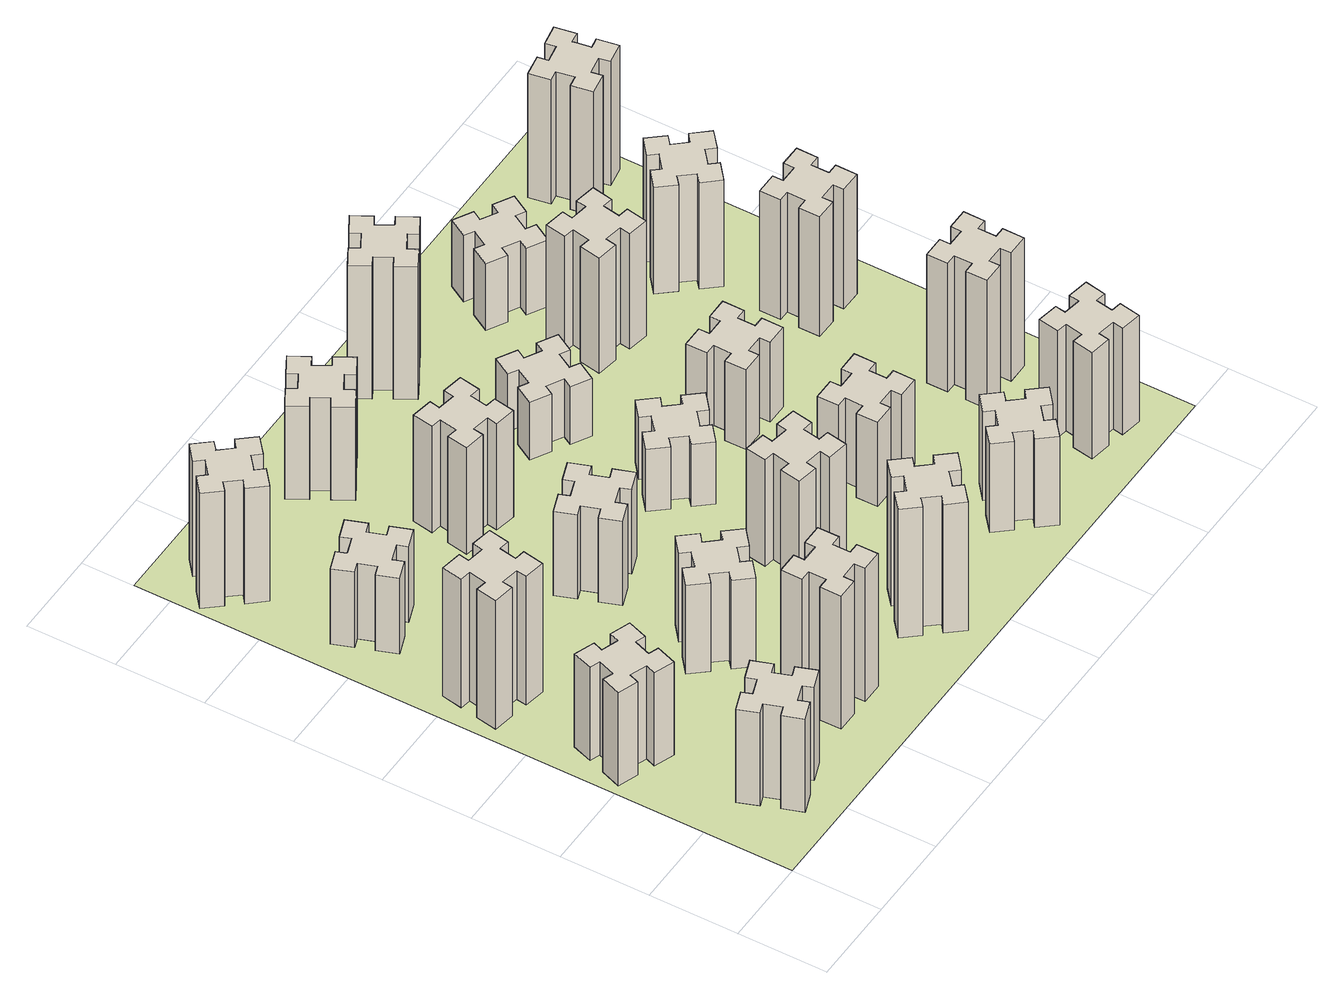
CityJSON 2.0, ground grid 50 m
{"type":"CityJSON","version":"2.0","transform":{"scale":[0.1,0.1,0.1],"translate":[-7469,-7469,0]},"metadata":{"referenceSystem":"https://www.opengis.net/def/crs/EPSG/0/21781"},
"CityObjects":{
"building1":{"type":"Building","attributes":{"class":"1000","function":"1000","usage":"1000","yearOfConstruction":2016,"roofType":"1000","measuredHeight":63,"storeysAboveGround":30,"storeysBelowGround":0},"geometry":[{"type":"Solid","lod":"1","boundaries":[[[[0,1,2,3,4,5,6,7,8,9,10,11,12,13,14,15,16,17,18,19]],[[17,16,20,21]],[[16,15,22,20]],[[15,14,23,22]],[[14,13,24,23]],[[13,12,25,24]],[[12,11,26,25]],[[11,10,27,26]],[[10,9,28,27]],[[9,8,29,28]],[[8,7,30,29]],[[7,6,31,30]],[[6,5,32,31]],[[5,4,33,32]],[[4,3,34,33]],[[3,2,35,34]],[[2,1,36,35]],[[1,0,37,36]],[[0,19,38,37]],[[19,18,39,38]],[[18,17,21,39]],[[24,25,26,27,28,29,30,31,32,33,34,35,36,37,38,39,21,20,22,23]]]]}]},
"building2":{"type":"Building","attributes":{"class":"1000","function":"1000","usage":"1000","yearOfConstruction":2016,"roofType":"1000","measuredHeight":63,"storeysAboveGround":30,"storeysBelowGround":0},"geometry":[{"type":"Solid","lod":"1","boundaries":[[[[40,41,42,43,44,45,46,47,48,49,50,51,52,53,54,55,56,57,58,59]],[[57,56,60,61]],[[56,55,62,60]],[[55,54,63,62]],[[54,53,64,63]],[[53,52,65,64]],[[52,51,66,65]],[[51,50,67,66]],[[50,49,68,67]],[[49,48,69,68]],[[48,47,70,69]],[[47,46,71,70]],[[46,45,72,71]],[[45,44,73,72]],[[44,43,74,73]],[[43,42,75,74]],[[42,41,76,75]],[[41,40,77,76]],[[40,59,78,77]],[[59,58,79,78]],[[58,57,61,79]],[[64,65,66,67,68,69,70,71,72,73,74,75,76,77,78,79,61,60,62,63]]]]}]},
"building3":{"type":"Building","attributes":{"class":"1000","function":"1000","usage":"1000","yearOfConstruction":2016,"roofType":"1000","measuredHeight":87,"storeysAboveGround":30,"storeysBelowGround":0},"geometry":[{"type":"Solid","lod":"1","boundaries":[[[[80,81,82,83,84,85,86,87,88,89,90,91,92,93,94,95,96,97,98,99]],[[97,96,100,101]],[[96,95,102,100]],[[95,94,103,102]],[[94,93,104,103]],[[93,92,105,104]],[[92,91,106,105]],[[91,90,107,106]],[[90,89,108,107]],[[89,88,109,108]],[[88,87,110,109]],[[87,86,111,110]],[[86,85,112,111]],[[85,84,113,112]],[[84,83,114,113]],[[83,82,115,114]],[[82,81,116,115]],[[81,80,117,116]],[[80,99,118,117]],[[99,98,119,118]],[[98,97,101,119]],[[104,105,106,107,108,109,110,111,112,113,114,115,116,117,118,119,101,100,102,103]]]]}]},
"building4":{"type":"Building","attributes":{"class":"1000","function":"1000","usage":"1000","yearOfConstruction":2016,"roofType":"1000","measuredHeight":51,"storeysAboveGround":30,"storeysBelowGround":0},"geometry":[{"type":"Solid","lod":"1","boundaries":[[[[120,121,122,123,124,125,126,127,128,129,130,131,132,133,134,135,136,137,138,139]],[[137,136,140,141]],[[136,135,142,140]],[[135,134,143,142]],[[134,133,144,143]],[[133,132,145,144]],[[132,131,146,145]],[[131,130,147,146]],[[130,129,148,147]],[[129,128,149,148]],[[128,127,150,149]],[[127,126,151,150]],[[126,125,152,151]],[[125,124,153,152]],[[124,123,154,153]],[[123,122,155,154]],[[122,121,156,155]],[[121,120,157,156]],[[120,139,158,157]],[[139,138,159,158]],[[138,137,141,159]],[[144,145,146,147,148,149,150,151,152,153,154,155,156,157,158,159,141,140,142,143]]]]}]},
"building5":{"type":"Building","attributes":{"class":"1000","function":"1000","usage":"1000","yearOfConstruction":2016,"roofType":"1000","measuredHeight":90,"storeysAboveGround":30,"storeysBelowGround":0},"geometry":[{"type":"Solid","lod":"1","boundaries":[[[[160,161,162,163,164,165,166,167,168,169,170,171,172,173,174,175,176,177,178,179]],[[177,176,180,181]],[[176,175,182,180]],[[175,174,183,182]],[[174,173,184,183]],[[173,172,185,184]],[[172,171,186,185]],[[171,170,187,186]],[[170,169,188,187]],[[169,168,189,188]],[[168,167,190,189]],[[167,166,191,190]],[[166,165,192,191]],[[165,164,193,192]],[[164,163,194,193]],[[163,162,195,194]],[[162,161,196,195]],[[161,160,197,196]],[[160,179,198,197]],[[179,178,199,198]],[[178,177,181,199]],[[184,185,186,187,188,189,190,191,192,193,194,195,196,197,198,199,181,180,182,183]]]]}]},
"building6":{"type":"Building","attributes":{"class":"1000","function":"1000","usage":"1000","yearOfConstruction":2016,"roofType":"1000","measuredHeight":78,"storeysAboveGround":30,"storeysBelowGround":0},"geometry":[{"type":"Solid","lod":"1","boundaries":[[[[200,201,202,203,204,205,206,207,208,209,210,211,212,213,214,215,216,217,218,219]],[[217,216,220,221]],[[216,215,222,220]],[[215,214,223,222]],[[214,213,224,223]],[[213,212,225,224]],[[212,211,226,225]],[[211,210,227,226]],[[210,209,228,227]],[[209,208,229,228]],[[208,207,230,229]],[[207,206,231,230]],[[206,205,232,231]],[[205,204,233,232]],[[204,203,234,233]],[[203,202,235,234]],[[202,201,236,235]],[[201,200,237,236]],[[200,219,238,237]],[[219,218,239,238]],[[218,217,221,239]],[[224,225,226,227,228,229,230,231,232,233,234,235,236,237,238,239,221,220,222,223]]]]}]},
"building7":{"type":"Building","attributes":{"class":"1000","function":"1000","usage":"1000","yearOfConstruction":2016,"roofType":"1000","measuredHeight":60,"storeysAboveGround":30,"storeysBelowGround":0},"geometry":[{"type":"Solid","lod":"1","boundaries":[[[[240,241,242,243,244,245,246,247,248,249,250,251,252,253,254,255,256,257,258,259]],[[257,256,260,261]],[[256,255,262,260]],[[255,254,263,262]],[[254,253,264,263]],[[253,252,265,264]],[[252,251,266,265]],[[251,250,267,266]],[[250,249,268,267]],[[249,248,269,268]],[[248,247,270,269]],[[247,246,271,270]],[[246,245,272,271]],[[245,244,273,272]],[[244,243,274,273]],[[243,242,275,274]],[[242,241,276,275]],[[241,240,277,276]],[[240,259,278,277]],[[259,258,279,278]],[[258,257,261,279]],[[264,265,266,267,268,269,270,271,272,273,274,275,276,277,278,279,261,260,262,263]]]]}]},
"building8":{"type":"Building","attributes":{"class":"1000","function":"1000","usage":"1000","yearOfConstruction":2016,"roofType":"1000","measuredHeight":57,"storeysAboveGround":30,"storeysBelowGround":0},"geometry":[{"type":"Solid","lod":"1","boundaries":[[[[280,281,282,283,284,285,286,287,288,289,290,291,292,293,294,295,296,297,298,299]],[[297,296,300,301]],[[296,295,302,300]],[[295,294,303,302]],[[294,293,304,303]],[[293,292,305,304]],[[292,291,306,305]],[[291,290,307,306]],[[290,289,308,307]],[[289,288,309,308]],[[288,287,310,309]],[[287,286,311,310]],[[286,285,312,311]],[[285,284,313,312]],[[284,283,314,313]],[[283,282,315,314]],[[282,281,316,315]],[[281,280,317,316]],[[280,299,318,317]],[[299,298,319,318]],[[298,297,301,319]],[[304,305,306,307,308,309,310,311,312,313,314,315,316,317,318,319,301,300,302,303]]]]}]},
"building9":{"type":"Building","attributes":{"class":"1000","function":"1000","usage":"1000","yearOfConstruction":2016,"roofType":"1000","measuredHeight":87,"storeysAboveGround":30,"storeysBelowGround":0},"geometry":[{"type":"Solid","lod":"1","boundaries":[[[[320,321,322,323,324,325,326,327,328,329,330,331,332,333,334,335,336,337,338,339]],[[337,336,340,341]],[[336,335,342,340]],[[335,334,343,342]],[[334,333,344,343]],[[333,332,345,344]],[[332,331,346,345]],[[331,330,347,346]],[[330,329,348,347]],[[329,328,349,348]],[[328,327,350,349]],[[327,326,351,350]],[[326,325,352,351]],[[325,324,353,352]],[[324,323,354,353]],[[323,322,355,354]],[[322,321,356,355]],[[321,320,357,356]],[[320,339,358,357]],[[339,338,359,358]],[[338,337,341,359]],[[344,345,346,347,348,349,350,351,352,353,354,355,356,357,358,359,341,340,342,343]]]]}]},
"building10":{"type":"Building","attributes":{"class":"1000","function":"1000","usage":"1000","yearOfConstruction":2016,"roofType":"1000","measuredHeight":72,"storeysAboveGround":30,"storeysBelowGround":0},"geometry":[{"type":"Solid","lod":"1","boundaries":[[[[360,361,362,363,364,365,366,367,368,369,370,371,372,373,374,375,376,377,378,379]],[[377,376,380,381]],[[376,375,382,380]],[[375,374,383,382]],[[374,373,384,383]],[[373,372,385,384]],[[372,371,386,385]],[[371,370,387,386]],[[370,369,388,387]],[[369,368,389,388]],[[368,367,390,389]],[[367,366,391,390]],[[366,365,392,391]],[[365,364,393,392]],[[364,363,394,393]],[[363,362,395,394]],[[362,361,396,395]],[[361,360,397,396]],[[360,379,398,397]],[[379,378,399,398]],[[378,377,381,399]],[[384,385,386,387,388,389,390,391,392,393,394,395,396,397,398,399,381,380,382,383]]]]}]},
"building11":{"type":"Building","attributes":{"class":"1000","function":"1000","usage":"1000","yearOfConstruction":2016,"roofType":"1000","measuredHeight":63,"storeysAboveGround":30,"storeysBelowGround":0},"geometry":[{"type":"Solid","lod":"1","boundaries":[[[[400,401,402,403,404,405,406,407,408,409,410,411,412,413,414,415,416,417,418,419]],[[417,416,420,421]],[[416,415,422,420]],[[415,414,423,422]],[[414,413,424,423]],[[413,412,425,424]],[[412,411,426,425]],[[411,410,427,426]],[[410,409,428,427]],[[409,408,429,428]],[[408,407,430,429]],[[407,406,431,430]],[[406,405,432,431]],[[405,404,433,432]],[[404,403,434,433]],[[403,402,435,434]],[[402,401,436,435]],[[401,400,437,436]],[[400,419,438,437]],[[419,418,439,438]],[[418,417,421,439]],[[424,425,426,427,428,429,430,431,432,433,434,435,436,437,438,439,421,420,422,423]]]]}]},
"building12":{"type":"Building","attributes":{"class":"1000","function":"1000","usage":"1000","yearOfConstruction":2016,"roofType":"1000","measuredHeight":72,"storeysAboveGround":30,"storeysBelowGround":0},"geometry":[{"type":"Solid","lod":"1","boundaries":[[[[440,441,442,443,444,445,446,447,448,449,450,451,452,453,454,455,456,457,458,459]],[[457,456,460,461]],[[456,455,462,460]],[[455,454,463,462]],[[454,453,464,463]],[[453,452,465,464]],[[452,451,466,465]],[[451,450,467,466]],[[450,449,468,467]],[[449,448,469,468]],[[448,447,470,469]],[[447,446,471,470]],[[446,445,472,471]],[[445,444,473,472]],[[444,443,474,473]],[[443,442,475,474]],[[442,441,476,475]],[[441,440,477,476]],[[440,459,478,477]],[[459,458,479,478]],[[458,457,461,479]],[[464,465,466,467,468,469,470,471,472,473,474,475,476,477,478,479,461,460,462,463]]]]}]},
"building13":{"type":"Building","attributes":{"class":"1000","function":"1000","usage":"1000","yearOfConstruction":2016,"roofType":"1000","measuredHeight":42,"storeysAboveGround":30,"storeysBelowGround":0},"geometry":[{"type":"Solid","lod":"1","boundaries":[[[[480,481,482,483,484,485,486,487,488,489,490,491,492,493,494,495,496,497,498,499]],[[497,496,500,501]],[[496,495,502,500]],[[495,494,503,502]],[[494,493,504,503]],[[493,492,505,504]],[[492,491,506,505]],[[491,490,507,506]],[[490,489,508,507]],[[489,488,509,508]],[[488,487,510,509]],[[487,486,511,510]],[[486,485,512,511]],[[485,484,513,512]],[[484,483,514,513]],[[483,482,515,514]],[[482,481,516,515]],[[481,480,517,516]],[[480,499,518,517]],[[499,498,519,518]],[[498,497,501,519]],[[504,505,506,507,508,509,510,511,512,513,514,515,516,517,518,519,501,500,502,503]]]]}]},
"building14":{"type":"Building","attributes":{"class":"1000","function":"1000","usage":"1000","yearOfConstruction":2016,"roofType":"1000","measuredHeight":39,"storeysAboveGround":30,"storeysBelowGround":0},"geometry":[{"type":"Solid","lod":"1","boundaries":[[[[520,521,522,523,524,525,526,527,528,529,530,531,532,533,534,535,536,537,538,539]],[[537,536,540,541]],[[536,535,542,540]],[[535,534,543,542]],[[534,533,544,543]],[[533,532,545,544]],[[532,531,546,545]],[[531,530,547,546]],[[530,529,548,547]],[[529,528,549,548]],[[528,527,550,549]],[[527,526,551,550]],[[526,525,552,551]],[[525,524,553,552]],[[524,523,554,553]],[[523,522,555,554]],[[522,521,556,555]],[[521,520,557,556]],[[520,539,558,557]],[[539,538,559,558]],[[538,537,541,559]],[[544,545,546,547,548,549,550,551,552,553,554,555,556,557,558,559,541,540,542,543]]]]}]},
"building15":{"type":"Building","attributes":{"class":"1000","function":"1000","usage":"1000","yearOfConstruction":2016,"roofType":"1000","measuredHeight":60,"storeysAboveGround":30,"storeysBelowGround":0},"geometry":[{"type":"Solid","lod":"1","boundaries":[[[[560,561,562,563,564,565,566,567,568,569,570,571,572,573,574,575,576,577,578,579]],[[577,576,580,581]],[[576,575,582,580]],[[575,574,583,582]],[[574,573,584,583]],[[573,572,585,584]],[[572,571,586,585]],[[571,570,587,586]],[[570,569,588,587]],[[569,568,589,588]],[[568,567,590,589]],[[567,566,591,590]],[[566,565,592,591]],[[565,564,593,592]],[[564,563,594,593]],[[563,562,595,594]],[[562,561,596,595]],[[561,560,597,596]],[[560,579,598,597]],[[579,578,599,598]],[[578,577,581,599]],[[584,585,586,587,588,589,590,591,592,593,594,595,596,597,598,599,581,580,582,583]]]]}]},
"building16":{"type":"Building","attributes":{"class":"1000","function":"1000","usage":"1000","yearOfConstruction":2016,"roofType":"1000","measuredHeight":57,"storeysAboveGround":30,"storeysBelowGround":0},"geometry":[{"type":"Solid","lod":"1","boundaries":[[[[600,601,602,603,604,605,606,607,608,609,610,611,612,613,614,615,616,617,618,619]],[[617,616,620,621]],[[616,615,622,620]],[[615,614,623,622]],[[614,613,624,623]],[[613,612,625,624]],[[612,611,626,625]],[[611,610,627,626]],[[610,609,628,627]],[[609,608,629,628]],[[608,607,630,629]],[[607,606,631,630]],[[606,605,632,631]],[[605,604,633,632]],[[604,603,634,633]],[[603,602,635,634]],[[602,601,636,635]],[[601,600,637,636]],[[600,619,638,637]],[[619,618,639,638]],[[618,617,621,639]],[[624,625,626,627,628,629,630,631,632,633,634,635,636,637,638,639,621,620,622,623]]]]}]},
"building17":{"type":"Building","attributes":{"class":"1000","function":"1000","usage":"1000","yearOfConstruction":2016,"roofType":"1000","measuredHeight":90,"storeysAboveGround":30,"storeysBelowGround":0},"geometry":[{"type":"Solid","lod":"1","boundaries":[[[[640,641,642,643,644,645,646,647,648,649,650,651,652,653,654,655,656,657,658,659]],[[657,656,660,661]],[[656,655,662,660]],[[655,654,663,662]],[[654,653,664,663]],[[653,652,665,664]],[[652,651,666,665]],[[651,650,667,666]],[[650,649,668,667]],[[649,648,669,668]],[[648,647,670,669]],[[647,646,671,670]],[[646,645,672,671]],[[645,644,673,672]],[[644,643,674,673]],[[643,642,675,674]],[[642,641,676,675]],[[641,640,677,676]],[[640,659,678,677]],[[659,658,679,678]],[[658,657,661,679]],[[664,665,666,667,668,669,670,671,672,673,674,675,676,677,678,679,661,660,662,663]]]]}]},
"building18":{"type":"Building","attributes":{"class":"1000","function":"1000","usage":"1000","yearOfConstruction":2016,"roofType":"1000","measuredHeight":54,"storeysAboveGround":30,"storeysBelowGround":0},"geometry":[{"type":"Solid","lod":"1","boundaries":[[[[680,681,682,683,684,685,686,687,688,689,690,691,692,693,694,695,696,697,698,699]],[[697,696,700,701]],[[696,695,702,700]],[[695,694,703,702]],[[694,693,704,703]],[[693,692,705,704]],[[692,691,706,705]],[[691,690,707,706]],[[690,689,708,707]],[[689,688,709,708]],[[688,687,710,709]],[[687,686,711,710]],[[686,685,712,711]],[[685,684,713,712]],[[684,683,714,713]],[[683,682,715,714]],[[682,681,716,715]],[[681,680,717,716]],[[680,699,718,717]],[[699,698,719,718]],[[698,697,701,719]],[[704,705,706,707,708,709,710,711,712,713,714,715,716,717,718,719,701,700,702,703]]]]}]},
"building19":{"type":"Building","attributes":{"class":"1000","function":"1000","usage":"1000","yearOfConstruction":2016,"roofType":"1000","measuredHeight":78,"storeysAboveGround":30,"storeysBelowGround":0},"geometry":[{"type":"Solid","lod":"1","boundaries":[[[[720,721,722,723,724,725,726,727,728,729,730,731,732,733,734,735,736,737,738,739]],[[737,736,740,741]],[[736,735,742,740]],[[735,734,743,742]],[[734,733,744,743]],[[733,732,745,744]],[[732,731,746,745]],[[731,730,747,746]],[[730,729,748,747]],[[729,728,749,748]],[[728,727,750,749]],[[727,726,751,750]],[[726,725,752,751]],[[725,724,753,752]],[[724,723,754,753]],[[723,722,755,754]],[[722,721,756,755]],[[721,720,757,756]],[[720,739,758,757]],[[739,738,759,758]],[[738,737,741,759]],[[744,745,746,747,748,749,750,751,752,753,754,755,756,757,758,759,741,740,742,743]]]]}]},
"building20":{"type":"Building","attributes":{"class":"1000","function":"1000","usage":"1000","yearOfConstruction":2016,"roofType":"1000","measuredHeight":72,"storeysAboveGround":30,"storeysBelowGround":0},"geometry":[{"type":"Solid","lod":"1","boundaries":[[[[760,761,762,763,764,765,766,767,768,769,770,771,772,773,774,775,776,777,778,779]],[[777,776,780,781]],[[776,775,782,780]],[[775,774,783,782]],[[774,773,784,783]],[[773,772,785,784]],[[772,771,786,785]],[[771,770,787,786]],[[770,769,788,787]],[[769,768,789,788]],[[768,767,790,789]],[[767,766,791,790]],[[766,765,792,791]],[[765,764,793,792]],[[764,763,794,793]],[[763,762,795,794]],[[762,761,796,795]],[[761,760,797,796]],[[760,779,798,797]],[[779,778,799,798]],[[778,777,781,799]],[[784,785,786,787,788,789,790,791,792,793,794,795,796,797,798,799,781,780,782,783]]]]}]},
"building21":{"type":"Building","attributes":{"class":"1000","function":"1000","usage":"1000","yearOfConstruction":2016,"roofType":"1000","measuredHeight":45,"storeysAboveGround":30,"storeysBelowGround":0},"geometry":[{"type":"Solid","lod":"1","boundaries":[[[[800,801,802,803,804,805,806,807,808,809,810,811,812,813,814,815,816,817,818,819]],[[817,816,820,821]],[[816,815,822,820]],[[815,814,823,822]],[[814,813,824,823]],[[813,812,825,824]],[[812,811,826,825]],[[811,810,827,826]],[[810,809,828,827]],[[809,808,829,828]],[[808,807,830,829]],[[807,806,831,830]],[[806,805,832,831]],[[805,804,833,832]],[[804,803,834,833]],[[803,802,835,834]],[[802,801,836,835]],[[801,800,837,836]],[[800,819,838,837]],[[819,818,839,838]],[[818,817,821,839]],[[824,825,826,827,828,829,830,831,832,833,834,835,836,837,838,839,821,820,822,823]]]]}]},
"building22":{"type":"Building","attributes":{"class":"1000","function":"1000","usage":"1000","yearOfConstruction":2016,"roofType":"1000","measuredHeight":87,"storeysAboveGround":30,"storeysBelowGround":0},"geometry":[{"type":"Solid","lod":"1","boundaries":[[[[840,841,842,843,844,845,846,847,848,849,850,851,852,853,854,855,856,857,858,859]],[[857,856,860,861]],[[856,855,862,860]],[[855,854,863,862]],[[854,853,864,863]],[[853,852,865,864]],[[852,851,866,865]],[[851,850,867,866]],[[850,849,868,867]],[[849,848,869,868]],[[848,847,870,869]],[[847,846,871,870]],[[846,845,872,871]],[[845,844,873,872]],[[844,843,874,873]],[[843,842,875,874]],[[842,841,876,875]],[[841,840,877,876]],[[840,859,878,877]],[[859,858,879,878]],[[858,857,861,879]],[[864,865,866,867,868,869,870,871,872,873,874,875,876,877,878,879,861,860,862,863]]]]}]},
"building23":{"type":"Building","attributes":{"class":"1000","function":"1000","usage":"1000","yearOfConstruction":2016,"roofType":"1000","measuredHeight":81,"storeysAboveGround":30,"storeysBelowGround":0},"geometry":[{"type":"Solid","lod":"1","boundaries":[[[[880,881,882,883,884,885,886,887,888,889,890,891,892,893,894,895,896,897,898,899]],[[897,896,900,901]],[[896,895,902,900]],[[895,894,903,902]],[[894,893,904,903]],[[893,892,905,904]],[[892,891,906,905]],[[891,890,907,906]],[[890,889,908,907]],[[889,888,909,908]],[[888,887,910,909]],[[887,886,911,910]],[[886,885,912,911]],[[885,884,913,912]],[[884,883,914,913]],[[883,882,915,914]],[[882,881,916,915]],[[881,880,917,916]],[[880,899,918,917]],[[899,898,919,918]],[[898,897,901,919]],[[904,905,906,907,908,909,910,911,912,913,914,915,916,917,918,919,901,900,902,903]]]]}]},
"building24":{"type":"Building","attributes":{"class":"1000","function":"1000","usage":"1000","yearOfConstruction":2016,"roofType":"1000","measuredHeight":72,"storeysAboveGround":30,"storeysBelowGround":0},"geometry":[{"type":"Solid","lod":"1","boundaries":[[[[920,921,922,923,924,925,926,927,928,929,930,931,932,933,934,935,936,937,938,939]],[[937,936,940,941]],[[936,935,942,940]],[[935,934,943,942]],[[934,933,944,943]],[[933,932,945,944]],[[932,931,946,945]],[[931,930,947,946]],[[930,929,948,947]],[[929,928,949,948]],[[928,927,950,949]],[[927,926,951,950]],[[926,925,952,951]],[[925,924,953,952]],[[924,923,954,953]],[[923,922,955,954]],[[922,921,956,955]],[[921,920,957,956]],[[920,939,958,957]],[[939,938,959,958]],[[938,937,941,959]],[[944,945,946,947,948,949,950,951,952,953,954,955,956,957,958,959,941,940,942,943]]]]}]},
"building25":{"type":"Building","attributes":{"class":"1000","function":"1000","usage":"1000","yearOfConstruction":2016,"roofType":"1000","measuredHeight":84,"storeysAboveGround":30,"storeysBelowGround":0},"geometry":[{"type":"Solid","lod":"1","boundaries":[[[[960,961,962,963,964,965,966,967,968,969,970,971,972,973,974,975,976,977,978,979]],[[977,976,980,981]],[[976,975,982,980]],[[975,974,983,982]],[[974,973,984,983]],[[973,972,985,984]],[[972,971,986,985]],[[971,970,987,986]],[[970,969,988,987]],[[969,968,989,988]],[[968,967,990,989]],[[967,966,991,990]],[[966,965,992,991]],[[965,964,993,992]],[[964,963,994,993]],[[963,962,995,994]],[[962,961,996,995]],[[961,960,997,996]],[[960,979,998,997]],[[979,978,999,998]],[[978,977,981,999]],[[984,985,986,987,988,989,990,991,992,993,994,995,996,997,998,999,981,980,982,983]]]]}]},
"landuse1":{"type":"LandUse","attributes":{"name":"plot1","function":"1010"},"geometry":[{"type":"MultiSurface","lod":"1","boundaries":[[[1000,1001,1002,1003]]]}]}
},
"vertices":[
[355,385,0],[389,291,0],[333,270,0],[374,157,0],[487,199,0],[466,255,0],[560,289,0],[580,233,0],[693,274,0],[652,387,0],[596,366,0],[562,460,0],[618,480,0],[577,593,0],[464,552,0],[485,496,0],[391,462,0],[370,518,0],[257,477,0],[299,364,0],[391,462,630],[370,518,630],[485,496,630],[464,552,630],[577,593,630],[618,480,630],[562,460,630],[596,366,630],[652,387,630],[693,274,630],[580,233,630],[560,289,630],[466,255,630],[487,199,630],[374,157,630],[333,270,630],[389,291,630],[355,385,630],[299,364,630],[257,477,630],
[189,1200,0],[155,1106,0],[99,1127,0],[57,1014,0],[170,973,0],[191,1029,0],[285,995,0],[264,939,0],[377,897,0],[418,1010,0],[362,1031,0],[396,1125,0],[452,1104,0],[493,1217,0],[380,1258,0],[360,1202,0],[266,1236,0],[287,1292,0],[174,1333,0],[133,1220,0],[266,1236,630],[287,1292,630],[360,1202,630],[380,1258,630],[493,1217,630],[452,1104,630],[396,1125,630],[362,1031,630],[418,1010,630],[377,897,630],[264,939,630],[285,995,630],[191,1029,630],[170,973,630],[57,1014,630],[99,1127,630],[155,1106,630],[189,1200,630],[133,1220,630],[174,1333,630],
[176,1924,0],[158,1825,0],[99,1836,0],[78,1717,0],[197,1697,0],[207,1756,0],[305,1738,0],[295,1679,0],[413,1658,0],[434,1777,0],[375,1787,0],[392,1885,0],[451,1875,0],[472,1993,0],[354,2014,0],[344,1955,0],[245,1972,0],[256,2031,0],[137,2052,0],[117,1934,0],[245,1972,870],[256,2031,870],[344,1955,870],[354,2014,870],[472,1993,870],[451,1875,870],[392,1885,870],[375,1787,870],[434,1777,870],[413,1658,870],[295,1679,870],[305,1738,870],[207,1756,870],[197,1697,870],[78,1717,870],[99,1836,870],[158,1825,870],[176,1924,870],[117,1934,870],[137,2052,870],
[385,2716,0],[291,2682,0],[270,2738,0],[157,2697,0],[199,2584,0],[255,2605,0],[289,2511,0],[233,2490,0],[274,2377,0],[387,2419,0],[366,2475,0],[460,2509,0],[480,2453,0],[593,2494,0],[552,2607,0],[496,2586,0],[462,2680,0],[518,2700,0],[477,2813,0],[364,2772,0],[462,2680,510],[518,2700,510],[496,2586,510],[552,2607,510],[593,2494,510],[480,2453,510],[460,2509,510],[366,2475,510],[387,2419,510],[274,2377,510],[233,2490,510],[289,2511,510],[255,2605,510],[199,2584,510],[157,2697,510],[270,2738,510],[291,2682,510],[385,2716,510],[364,2772,510],[477,2813,510],
[1165,585,0],[1065,585,0],[1065,645,0],[945,645,0],[945,525,0],[1005,525,0],[1005,425,0],[945,425,0],[945,305,0],[1065,305,0],[1065,365,0],[1165,365,0],[1165,305,0],[1285,305,0],[1285,425,0],[1225,425,0],[1225,525,0],[1285,525,0],[1285,645,0],[1165,645,0],[1225,525,900],[1285,525,900],[1225,425,900],[1285,425,900],[1285,305,900],[1165,305,900],[1165,365,900],[1065,365,900],[1065,305,900],[945,305,900],[945,425,900],[1005,425,900],[1005,525,900],[945,525,900],[945,645,900],[1065,645,900],[1065,585,900],[1165,585,900],[1165,645,900],[1285,645,900],
[308,3219,0],[384,3283,0],[423,3237,0],[515,3314,0],[438,3406,0],[392,3368,0],[327,3444,0],[373,3483,0],[296,3575,0],[204,3498,0],[243,3452,0],[166,3387,0],[128,3433,0],[36,3356,0],[113,3264,0],[159,3303,0],[223,3226,0],[177,3188,0],[254,3096,0],[346,3173,0],[223,3226,780],[177,3188,780],[159,3303,780],[113,3264,780],[36,3356,780],[128,3433,780],[166,3387,780],[243,3452,780],[204,3498,780],[296,3575,780],[373,3483,780],[327,3444,780],[392,3368,780],[438,3406,780],[515,3314,780],[423,3237,780],[384,3283,780],[308,3219,780],[346,3173,780],[254,3096,780],
[1148,999,0],[1224,1063,0],[1263,1017,0],[1355,1094,0],[1278,1186,0],[1232,1148,0],[1167,1224,0],[1213,1263,0],[1136,1355,0],[1044,1278,0],[1083,1232,0],[1006,1167,0],[968,1213,0],[876,1136,0],[953,1044,0],[999,1083,0],[1063,1006,0],[1017,968,0],[1094,876,0],[1186,953,0],[1063,1006,600],[1017,968,600],[999,1083,600],[953,1044,600],[876,1136,600],[968,1213,600],[1006,1167,600],[1083,1232,600],[1044,1278,600],[1136,1355,600],[1213,1263,600],[1167,1224,600],[1232,1148,600],[1278,1186,600],[1355,1094,600],[1263,1017,600],[1224,1063,600],[1148,999,600],[1186,953,600],[1094,876,600],
[1336,1846,0],[1302,1940,0],[1358,1960,0],[1317,2073,0],[1204,2032,0],[1225,1976,0],[1131,1942,0],[1110,1998,0],[997,1957,0],[1039,1844,0],[1095,1865,0],[1129,1771,0],[1073,1750,0],[1114,1637,0],[1227,1679,0],[1206,1735,0],[1300,1769,0],[1320,1713,0],[1433,1754,0],[1392,1867,0],[1300,1769,570],[1320,1713,570],[1206,1735,570],[1227,1679,570],[1114,1637,570],[1073,1750,570],[1129,1771,570],[1095,1865,570],[1039,1844,570],[997,1957,570],[1110,1998,570],[1131,1942,570],[1225,1976,570],[1204,2032,570],[1317,2073,570],[1358,1960,570],[1302,1940,570],[1336,1846,570],[1392,1867,570],[1433,1754,570],
[1823,492,0],[1746,427,0],[1708,473,0],[1616,396,0],[1693,304,0],[1739,343,0],[1803,266,0],[1757,228,0],[1834,136,0],[1926,213,0],[1888,259,0],[1964,323,0],[2003,277,0],[2095,354,0],[2018,446,0],[1972,408,0],[1907,484,0],[1953,523,0],[1876,615,0],[1784,538,0],[1907,484,870],[1953,523,870],[1972,408,870],[2018,446,870],[2095,354,870],[2003,277,870],[1964,323,870],[1888,259,870],[1926,213,870],[1834,136,870],[1757,228,870],[1803,266,870],[1739,343,870],[1693,304,870],[1616,396,870],[1708,473,870],[1746,427,870],[1823,492,870],[1784,538,870],[1876,615,870],
[1315,2527,0],[1332,2625,0],[1391,2615,0],[1412,2733,0],[1294,2754,0],[1284,2695,0],[1185,2712,0],[1196,2771,0],[1077,2792,0],[1057,2674,0],[1116,2664,0],[1098,2565,0],[1039,2576,0],[1018,2457,0],[1137,2437,0],[1147,2496,0],[1245,2478,0],[1235,2419,0],[1353,2398,0],[1374,2517,0],[1245,2478,720],[1235,2419,720],[1147,2496,720],[1137,2437,720],[1018,2457,720],[1039,2576,720],[1098,2565,720],[1116,2664,720],[1057,2674,720],[1077,2792,720],[1196,2771,720],[1185,2712,720],[1284,2695,720],[1294,2754,720],[1412,2733,720],[1391,2615,720],[1332,2625,720],[1315,2527,720],[1374,2517,720],[1353,2398,720],
[1104,3456,0],[1017,3406,0],[987,3458,0],[883,3398,0],[943,3294,0],[995,3324,0],[1045,3237,0],[993,3207,0],[1053,3103,0],[1157,3163,0],[1127,3215,0],[1214,3265,0],[1244,3213,0],[1348,3273,0],[1288,3377,0],[1236,3347,0],[1186,3434,0],[1238,3464,0],[1178,3568,0],[1074,3508,0],[1186,3434,630],[1238,3464,630],[1236,3347,630],[1288,3377,630],[1348,3273,630],[1244,3213,630],[1214,3265,630],[1127,3215,630],[1157,3163,630],[1053,3103,630],[993,3207,630],[1045,3237,630],[995,3324,630],[943,3294,630],[883,3398,630],[987,3458,630],[1017,3406,630],[1104,3456,630],[1074,3508,630],[1178,3568,630],
[1924,1215,0],[1825,1232,0],[1836,1291,0],[1717,1312,0],[1697,1194,0],[1756,1184,0],[1738,1085,0],[1679,1096,0],[1658,977,0],[1777,957,0],[1787,1016,0],[1885,998,0],[1875,939,0],[1993,918,0],[2014,1037,0],[1955,1047,0],[1972,1145,0],[2031,1135,0],[2052,1253,0],[1934,1274,0],[1972,1145,720],[2031,1135,720],[1955,1047,720],[2014,1037,720],[1993,918,720],[1875,939,720],[1885,998,720],[1787,1016,720],[1777,957,720],[1658,977,720],[1679,1096,720],[1738,1085,720],[1756,1184,720],[1697,1194,720],[1717,1312,720],[1836,1291,720],[1825,1232,720],[1924,1215,720],[1934,1274,720],[2052,1253,720],
[1839,1823,0],[1903,1746,0],[1857,1708,0],[1934,1616,0],[2026,1693,0],[1988,1739,0],[2064,1803,0],[2103,1757,0],[2195,1834,0],[2118,1926,0],[2072,1888,0],[2007,1964,0],[2053,2003,0],[1976,2095,0],[1884,2018,0],[1923,1972,0],[1846,1907,0],[1808,1953,0],[1716,1876,0],[1793,1784,0],[1846,1907,420],[1808,1953,420],[1923,1972,420],[1884,2018,420],[1976,2095,420],[2053,2003,420],[2007,1964,420],[2072,1888,420],[2118,1926,420],[2195,1834,420],[2103,1757,420],[2064,1803,420],[1988,1739,420],[2026,1693,420],[1934,1616,420],[1857,1708,420],[1903,1746,420],[1839,1823,420],[1793,1784,420],[1716,1876,420],
[2026,2497,0],[2076,2584,0],[2128,2554,0],[2188,2658,0],[2084,2718,0],[2054,2666,0],[1967,2716,0],[1997,2768,0],[1893,2828,0],[1833,2724,0],[1885,2694,0],[1835,2607,0],[1783,2637,0],[1723,2533,0],[1827,2473,0],[1857,2525,0],[1944,2475,0],[1914,2423,0],[2018,2363,0],[2078,2467,0],[1944,2475,390],[1914,2423,390],[1857,2525,390],[1827,2473,390],[1723,2533,390],[1783,2637,390],[1835,2607,390],[1885,2694,390],[1833,2724,390],[1893,2828,390],[1997,2768,390],[1967,2716,390],[2054,2666,390],[2084,2718,390],[2188,2658,390],[2128,2554,390],[2076,2584,390],[2026,2497,390],[2078,2467,390],[2018,2363,390],
[2728,259,0],[2804,323,0],[2843,277,0],[2935,354,0],[2858,446,0],[2812,408,0],[2747,484,0],[2793,523,0],[2716,615,0],[2624,538,0],[2663,492,0],[2586,427,0],[2548,473,0],[2456,396,0],[2533,304,0],[2579,343,0],[2643,266,0],[2597,228,0],[2674,136,0],[2766,213,0],[2643,266,600],[2597,228,600],[2579,343,600],[2533,304,600],[2456,396,600],[2548,473,600],[2586,427,600],[2663,492,600],[2624,538,600],[2716,615,600],[2793,523,600],[2747,484,600],[2812,408,600],[2858,446,600],[2935,354,600],[2843,277,600],[2804,323,600],[2728,259,600],[2766,213,600],[2674,136,600],
[2385,1165,0],[2385,1065,0],[2325,1065,0],[2325,945,0],[2445,945,0],[2445,1005,0],[2545,1005,0],[2545,945,0],[2665,945,0],[2665,1065,0],[2605,1065,0],[2605,1165,0],[2665,1165,0],[2665,1285,0],[2545,1285,0],[2545,1225,0],[2445,1225,0],[2445,1285,0],[2325,1285,0],[2325,1165,0],[2445,1225,570],[2445,1285,570],[2545,1225,570],[2545,1285,570],[2665,1285,570],[2665,1165,570],[2605,1165,570],[2605,1065,570],[2665,1065,570],[2665,945,570],[2545,945,570],[2545,1005,570],[2445,1005,570],[2445,945,570],[2325,945,570],[2325,1065,570],[2385,1065,570],[2385,1165,570],[2325,1165,570],[2325,1285,570],
[1844,3556,0],[1757,3506,0],[1727,3558,0],[1623,3498,0],[1683,3394,0],[1735,3424,0],[1785,3337,0],[1733,3307,0],[1793,3203,0],[1897,3263,0],[1867,3315,0],[1954,3365,0],[1984,3313,0],[2088,3373,0],[2028,3477,0],[1976,3447,0],[1926,3534,0],[1978,3564,0],[1918,3668,0],[1814,3608,0],[1926,3534,900],[1978,3564,900],[1976,3447,900],[2028,3477,900],[2088,3373,900],[1984,3313,900],[1954,3365,900],[1867,3315,900],[1897,3263,900],[1793,3203,900],[1733,3307,900],[1785,3337,900],[1735,3424,900],[1683,3394,900],[1623,3498,900],[1727,3558,900],[1757,3506,900],[1844,3556,900],[1814,3608,900],[1918,3668,900],
[2605,1805,0],[2605,1905,0],[2665,1905,0],[2665,2025,0],[2545,2025,0],[2545,1965,0],[2445,1965,0],[2445,2025,0],[2325,2025,0],[2325,1905,0],[2385,1905,0],[2385,1805,0],[2325,1805,0],[2325,1685,0],[2445,1685,0],[2445,1745,0],[2545,1745,0],[2545,1685,0],[2665,1685,0],[2665,1805,0],[2545,1745,540],[2545,1685,540],[2445,1745,540],[2445,1685,540],[2325,1685,540],[2325,1805,540],[2385,1805,540],[2385,1905,540],[2325,1905,540],[2325,2025,540],[2445,2025,540],[2445,1965,540],[2545,1965,540],[2545,2025,540],[2665,2025,540],[2665,1905,540],[2605,1905,540],[2605,1805,540],[2665,1805,540],[2665,1685,540],
[2664,2795,0],[2565,2812,0],[2576,2871,0],[2457,2892,0],[2437,2774,0],[2496,2764,0],[2478,2665,0],[2419,2676,0],[2398,2557,0],[2517,2537,0],[2527,2596,0],[2625,2578,0],[2615,2519,0],[2733,2498,0],[2754,2617,0],[2695,2627,0],[2712,2725,0],[2771,2715,0],[2792,2833,0],[2674,2854,0],[2712,2725,780],[2771,2715,780],[2695,2627,780],[2754,2617,780],[2733,2498,780],[2615,2519,780],[2625,2578,780],[2527,2596,780],[2517,2537,780],[2398,2557,780],[2419,2676,780],[2478,2665,780],[2496,2764,780],[2437,2774,780],[2457,2892,780],[2576,2871,780],[2565,2812,780],[2664,2795,780],[2674,2854,780],[2792,2833,780],
[3236,444,0],[3218,345,0],[3159,356,0],[3138,237,0],[3257,217,0],[3267,276,0],[3365,258,0],[3355,199,0],[3473,178,0],[3494,297,0],[3435,307,0],[3452,405,0],[3511,395,0],[3532,513,0],[3414,534,0],[3404,475,0],[3305,492,0],[3316,551,0],[3197,572,0],[3177,454,0],[3305,492,720],[3316,551,720],[3404,475,720],[3414,534,720],[3532,513,720],[3511,395,720],[3452,405,720],[3435,307,720],[3494,297,720],[3473,178,720],[3355,199,720],[3365,258,720],[3267,276,720],[3257,217,720],[3138,237,720],[3159,356,720],[3218,345,720],[3236,444,720],[3177,454,720],[3197,572,720],
[2497,3165,0],[2584,3115,0],[2554,3063,0],[2658,3003,0],[2718,3107,0],[2666,3137,0],[2716,3224,0],[2768,3194,0],[2828,3298,0],[2724,3358,0],[2694,3306,0],[2607,3356,0],[2637,3408,0],[2533,3468,0],[2473,3364,0],[2525,3334,0],[2475,3247,0],[2423,3277,0],[2363,3173,0],[2467,3113,0],[2475,3247,450],[2423,3277,450],[2525,3334,450],[2473,3364,450],[2533,3468,450],[2637,3408,450],[2607,3356,450],[2694,3306,450],[2724,3358,450],[2828,3298,450],[2768,3194,450],[2716,3224,450],[2666,3137,450],[2718,3107,450],[2658,3003,450],[2554,3063,450],[2584,3115,450],[2497,3165,450],[2467,3113,450],[2363,3173,450],
[3285,905,0],[3385,905,0],[3385,845,0],[3505,845,0],[3505,965,0],[3445,965,0],[3445,1065,0],[3505,1065,0],[3505,1185,0],[3385,1185,0],[3385,1125,0],[3285,1125,0],[3285,1185,0],[3165,1185,0],[3165,1065,0],[3225,1065,0],[3225,965,0],[3165,965,0],[3165,845,0],[3285,845,0],[3225,965,870],[3165,965,870],[3225,1065,870],[3165,1065,870],[3165,1185,870],[3285,1185,870],[3285,1125,870],[3385,1125,870],[3385,1185,870],[3505,1185,870],[3505,1065,870],[3445,1065,870],[3445,965,870],[3505,965,870],[3505,845,870],[3385,845,870],[3385,905,870],[3285,905,870],[3285,845,870],[3165,845,870],
[3225,2005,0],[3225,1905,0],[3165,1905,0],[3165,1785,0],[3285,1785,0],[3285,1845,0],[3385,1845,0],[3385,1785,0],[3505,1785,0],[3505,1905,0],[3445,1905,0],[3445,2005,0],[3505,2005,0],[3505,2125,0],[3385,2125,0],[3385,2065,0],[3285,2065,0],[3285,2125,0],[3165,2125,0],[3165,2005,0],[3285,2065,810],[3285,2125,810],[3385,2065,810],[3385,2125,810],[3505,2125,810],[3505,2005,810],[3445,2005,810],[3445,1905,810],[3505,1905,810],[3505,1785,810],[3385,1785,810],[3385,1845,810],[3285,1845,810],[3285,1785,810],[3165,1785,810],[3165,1905,810],[3225,1905,810],[3225,2005,810],[3165,2005,810],[3165,2125,810],
[3119,2563,0],[3183,2486,0],[3137,2448,0],[3214,2356,0],[3306,2433,0],[3268,2479,0],[3344,2543,0],[3383,2497,0],[3475,2574,0],[3398,2666,0],[3352,2628,0],[3287,2704,0],[3333,2743,0],[3256,2835,0],[3164,2758,0],[3203,2712,0],[3126,2647,0],[3088,2693,0],[2996,2616,0],[3073,2524,0],[3126,2647,720],[3088,2693,720],[3203,2712,720],[3164,2758,720],[3256,2835,720],[3333,2743,720],[3287,2704,720],[3352,2628,720],[3398,2666,720],[3475,2574,720],[3383,2497,720],[3344,2543,720],[3268,2479,720],[3306,2433,720],[3214,2356,720],[3137,2448,720],[3183,2486,720],[3119,2563,720],[3073,2524,720],[2996,2616,720],
[3552,3305,0],[3535,3404,0],[3594,3414,0],[3573,3532,0],[3455,3511,0],[3465,3452,0],[3367,3435,0],[3357,3494,0],[3238,3473,0],[3259,3355,0],[3318,3365,0],[3336,3267,0],[3277,3257,0],[3297,3138,0],[3416,3159,0],[3405,3218,0],[3504,3236,0],[3514,3177,0],[3632,3197,0],[3611,3316,0],[3504,3236,840],[3514,3177,840],[3405,3218,840],[3416,3159,840],[3297,3138,840],[3277,3257,840],[3336,3267,840],[3318,3365,840],[3259,3355,840],[3238,3473,840],[3357,3494,840],[3367,3435,840],[3465,3452,840],[3455,3511,840],[3573,3532,840],[3594,3414,840],[3535,3404,840],[3552,3305,840],[3611,3316,840],[3632,3197,840],
[5,3705,0],[3705,3705,0],[3705,5,0],[5,5,0]
]}
